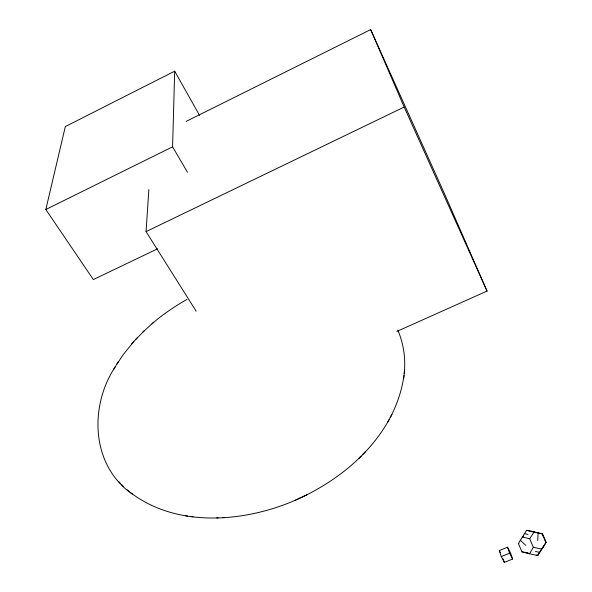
<?xml version="1.0" encoding="UTF-8"?>
<svg xmlns="http://www.w3.org/2000/svg" width="592" height="592" viewBox="0 0 592 592"><rect width="100%" height="100%" fill="white"/><g stroke="black" fill="none" stroke-linecap="round" stroke-linejoin="round"><path stroke-width="0.89" d="M187.516 172.294L172.59 146.823L174.692 71.158L65.32 126.584L45.821 209.509L93.351 279.565L157.583 248.803M404.225 373.508C405.809 358.878 403.67 343.834 397.883 330.292M537.743 540.548L538.084 532.978M196.189 311.222L146.061 231.627L148.858 189.521M130.181 492.329C173.693 525.726 234.861 522.854 284.101 504.769C340.237 483.627 395.108 437.917 403.988 375.506M403.655 378.665L404.558 370.326M115.07 367.055C89.074 406.526 91.05 465.66 132.453 494.165M387.494 422.562L389.173 419.506M390.246 417.523L391.971 414.385M518.377 543.515L526.577 530.291L542.531 533.866L546.179 542.25L537.521 555.622L521.996 551.951L518.377 543.515L518.984 543.426M529.477 553.86L533.355 547.26L529.677 538.757L522.181 536.922M537.521 555.622L546.179 542.25M116.624 364.509L123.61 354.127L133.474 341.939M113.42 369.8L118.23 361.83M529.677 538.757L534.073 532.082L542.531 533.866M541.865 548.91L544.233 545.528M522.766 536.885L523.75 535.56M135.775 339.416L144.374 330.699M131.439 344.211L137.729 337.233M358.796 458.437L361.076 456.136M362.97 454.219L365.353 451.807M151.87 323.928C162.645 314.485 174.603 306.464 187.042 299.382M142.235 332.645L153.802 322.159M186.184 121.39L370.666 29.6L444.614 194.058L487.046 291.064L396.877 331.424M45.821 209.509L172.59 146.823M146.061 231.627L404.181 107.048L370.666 29.6M295.09 500.344L307.07 494.764M499.285 550.56L507.544 547.2L510.548 553.009L512.605 559.048L504.317 562.4L501.276 556.598L499.285 550.56L500.418 552.728M501.276 556.598L509.594 553.231L512.605 559.048M521.996 551.951L522.581 551.803M216.716 517.919L218.182 517.867M222.895 517.66L224.153 517.623M185.4 515.721L187.664 516.054M191.075 516.527L193.162 516.838M523.469 551.996L526.998 552.765M533.355 547.26L541.421 549.036M535.442 551.448L539.467 552.336M526.577 530.291L534.073 532.082M524.379 533.599L528.123 534.502M531.091 531.194L534.569 532.082M536.337 555.022L537.995 555.444M526.562 552.669L529.152 553.446M126.814 489.606L129.152 491.486M520.272 540.222L525.822 545.373M118.548 481.4L120.635 483.568M121.589 484.567L123.624 486.691M174.692 71.158L199.511 115.329M404.181 107.048L487.046 291.064M542.094 533.88L545.765 542.331M507.544 547.2L509.594 553.231M503.17 558.937L504.317 562.4"/></g></svg>
